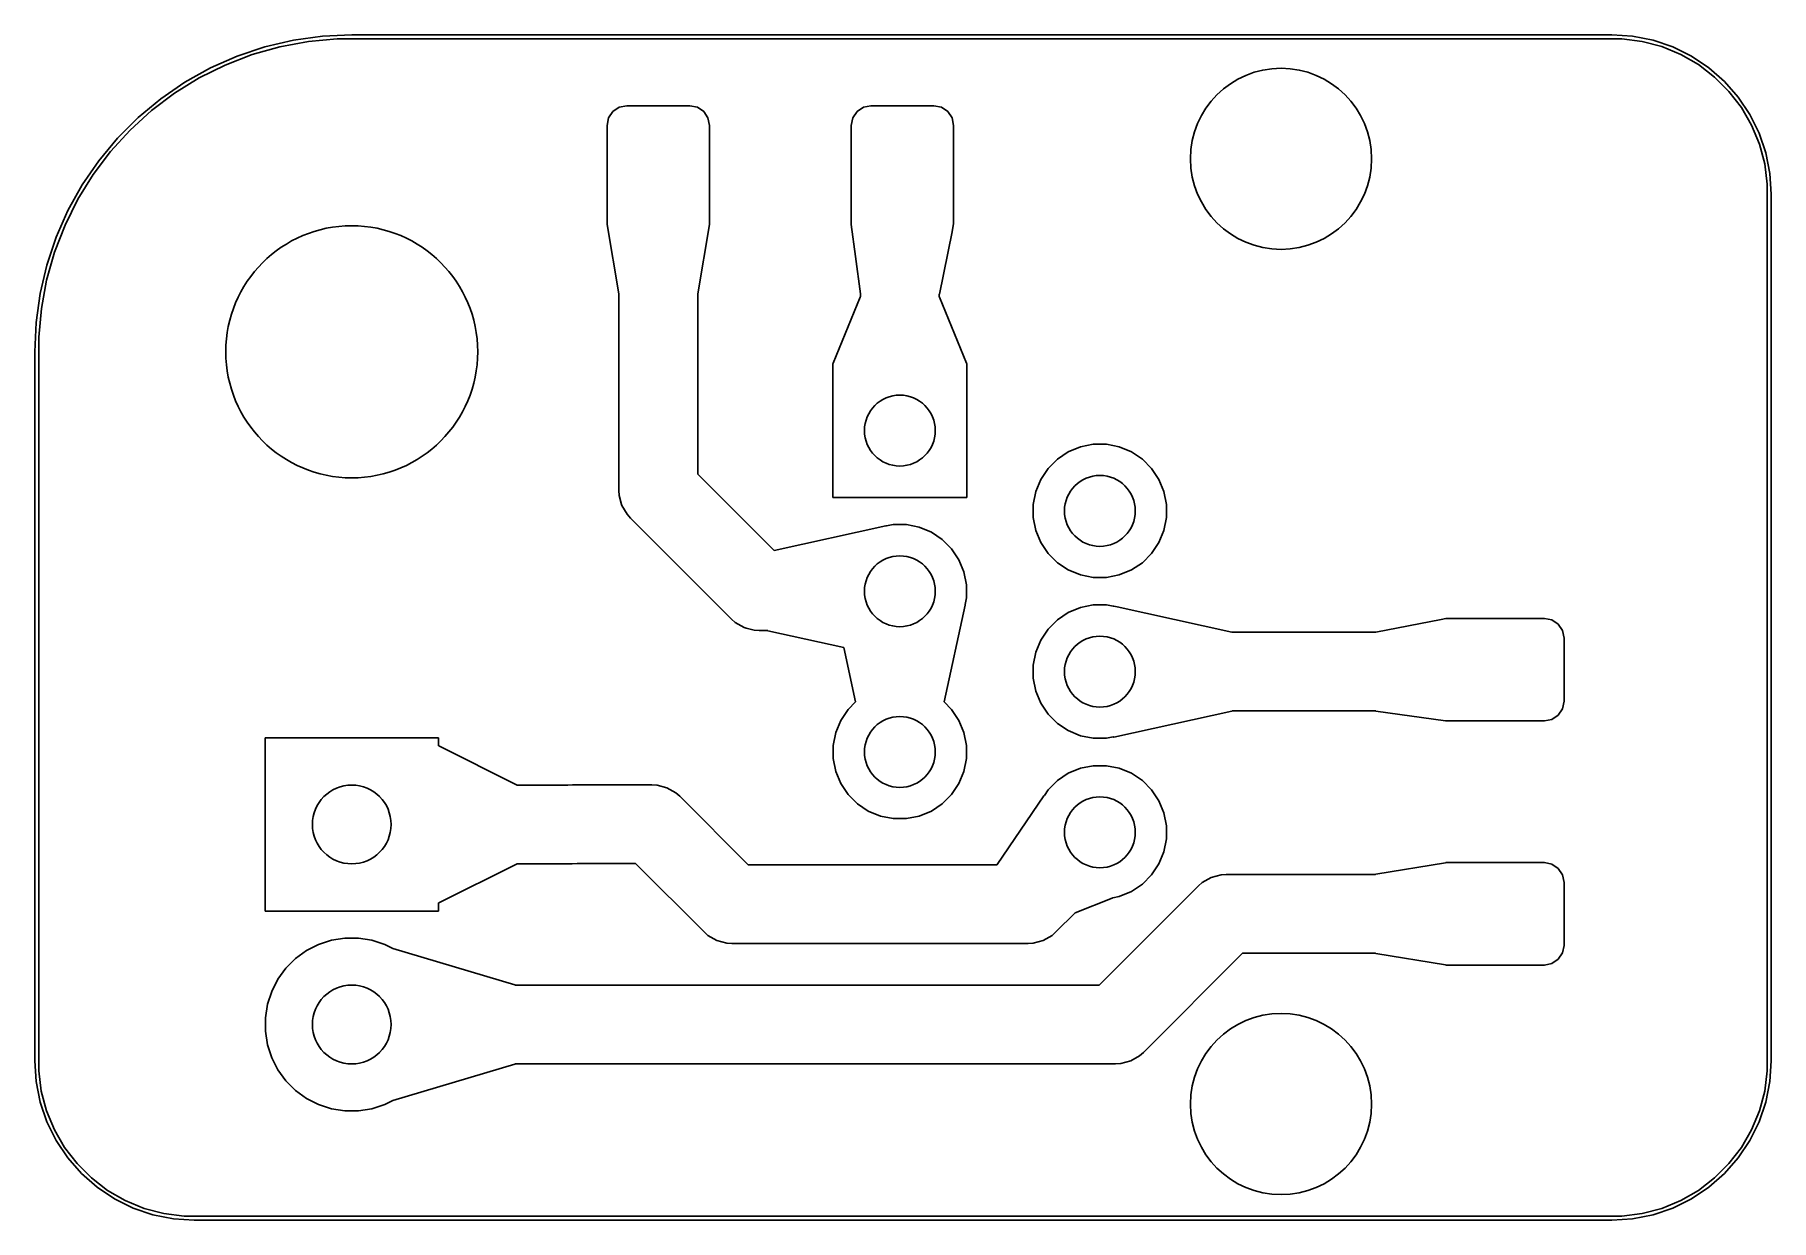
# Model space of a CAD drawing. Extents: x 139 to 161, y -100 to -85.
import ezdxf

# ---------------------------------------------------------------- set-up
doc = ezdxf.new("R2010")
doc.units = 0
doc.layers.add('BLACK', color=7, linetype='CONTINUOUS')

msp = doc.modelspace()

# ---------------------------------------------------------------- linework, layer by layer
at = {"layer": 'BLACK', "linetype": 'CONTINUOUS'}
for p, q in [((141.898506, -85.128652), (142.260408, -85.043533)), ((142.450242, -85.058913), (142.088949, -85.126451)), ((142.260408, -85.043533), (142.62862, -84.99217)), ((142.816225, -85.025), (142.450242, -85.058913)), ((142.62862, -84.99217), (143, -84.975)), ((143, -85.025), (142.816225, -85.025)), ((143, -84.975), (159, -84.975)), ((159, -85.025), (143, -85.025)), ((159, -84.975), (159.264316, -84.992324)), ((159.129448, -85.025), (159, -85.025)), ((159.38613, -85.058793), (159.129448, -85.025)), ((159.264316, -84.992324), (159.524109, -85.044)), ((159.636205, -85.1258), (159.38613, -85.058793)), ((159.524109, -85.044), (159.774934, -85.129144)), ((141.205903, -85.396968), (141.546002, -85.246799)), ((141.73543, -85.227036), (141.392699, -85.35981)), ((141.546002, -85.246799), (141.898506, -85.128652)), ((142.088949, -85.126451), (141.73543, -85.227036)), ((159.875395, -85.224875), (159.636205, -85.1258)), ((159.774934, -85.129144), (160.0125, -85.246299)), ((160.099606, -85.354324), (159.875395, -85.224875)), ((160.0125, -85.246299), (160.232742, -85.393459)), ((141.063681, -85.523642), (140.751183, -85.717132)), ((140.881111, -85.577876), (141.205903, -85.396968)), ((141.392699, -85.35981), (141.063681, -85.523642)), ((160.305002, -85.51193), (160.099606, -85.354324)), ((160.232742, -85.393459), (160.431891, -85.568109)), ((160.48807, -85.694998), (160.305002, -85.51193)), ((140.751183, -85.717132), (140.457871, -85.938631)), ((140.574396, -85.787981), (140.881111, -85.577876)), ((160.431891, -85.568109), (160.606541, -85.767258)), ((160.645676, -85.900394), (160.48807, -85.694998)), ((160.606541, -85.767258), (160.753701, -85.9875)), ((140.457871, -85.938631), (140.186248, -86.186248)), ((140.288375, -86.025489), (140.574396, -85.787981)), ((146.261989, -86.030379), (146.316182, -85.949273)), ((146.316182, -85.949273), (146.397288, -85.89508)), ((146.397288, -85.89508), (146.492959, -85.87605)), ((146.492959, -85.87605), (147.292959, -85.87605)), ((147.292959, -85.87605), (147.38863, -85.89508)), ((147.38863, -85.89508), (147.469736, -85.949273)), ((147.469736, -85.949273), (147.523929, -86.030379)), ((149.361991, -86.030379), (149.416184, -85.949273)), ((149.416184, -85.949273), (149.49729, -85.89508)), ((149.49729, -85.89508), (149.592961, -85.87605)), ((149.592961, -85.87605), (150.392961, -85.87605)), ((150.392961, -85.87605), (150.488632, -85.89508)), ((150.488632, -85.89508), (150.569738, -85.949273)), ((150.569738, -85.949273), (150.623931, -86.030379)), ((160.775125, -86.124605), (160.645676, -85.900394)), ((160.753701, -85.9875), (160.870856, -86.225066)), ((140.186248, -86.186248), (139.938631, -86.457871)), ((140.025489, -86.288375), (140.288375, -86.025489)), ((146.242959, -86.12605), (146.261989, -86.030379)), ((146.242959, -87.37605), (146.242959, -86.12605)), ((147.523929, -86.030379), (147.542959, -86.12605)), ((147.542959, -86.12605), (147.542959, -87.37605)), ((149.342961, -86.12605), (149.361991, -86.030379)), ((149.342961, -87.37605), (149.342961, -86.12605)), ((150.623931, -86.030379), (150.642961, -86.12605)), ((150.642961, -86.12605), (150.642961, -87.37605)), ((160.8742, -86.363795), (160.775125, -86.124605)), ((139.787981, -86.574396), (140.025489, -86.288375)), ((160.870856, -86.225066), (160.956, -86.475891)), ((160.941207, -86.61387), (160.8742, -86.363795)), ((139.577876, -86.881111), (139.787981, -86.574396)), ((139.938631, -86.457871), (139.717132, -86.751183)), ((160.975, -86.870552), (160.941207, -86.61387)), ((160.956, -86.475891), (161.007676, -86.735684)), ((139.717132, -86.751183), (139.523642, -87.063681)), ((160.975, -87), (160.975, -86.870552)), ((161.007676, -86.735684), (161.025, -87)), ((139.523642, -87.063681), (139.35981, -87.392699)), ((139.396968, -87.205903), (139.577876, -86.881111)), ((160.975, -98), (160.975, -87)), ((161.025, -87), (161.025, -98)), ((139.246799, -87.546002), (139.396968, -87.205903)), ((139.35981, -87.392699), (139.227036, -87.73543)), ((146.244076, -87.381668), (146.242959, -87.37605)), ((146.243971, -87.382124), (146.244076, -87.381668)), ((146.391329, -88.266273), (146.243971, -87.382124)), ((147.541946, -87.382126), (147.394589, -88.266273)), ((147.54206, -87.380569), (147.541946, -87.382126)), ((147.542959, -87.37605), (147.54206, -87.380569)), ((149.343952, -87.381035), (149.342961, -87.37605)), ((149.343721, -87.381895), (149.343952, -87.381035)), ((149.39684, -87.790367), (149.343721, -87.381895)), ((150.622773, -87.477397), (150.461908, -88.266687)), ((150.623931, -87.471721), (150.622376, -87.474047)), ((150.622376, -87.474047), (150.622983, -87.475843)), ((150.622983, -87.475843), (150.622773, -87.477397)), ((150.642961, -87.37605), (150.623931, -87.471721)), ((139.227036, -87.73543), (139.126451, -88.088949)), ((139.128652, -87.898506), (139.246799, -87.546002)), ((139.043533, -88.260408), (139.128652, -87.898506)), ((149.458675, -88.265859), (149.39684, -87.790367)), ((139.126451, -88.088949), (139.058913, -88.450242)), ((138.99217, -88.62862), (139.043533, -88.260408)), ((146.392959, -88.26944), (146.391329, -88.266273)), ((146.392959, -90.758959), (146.392959, -88.26944)), ((147.394589, -88.266273), (147.392959, -88.268885)), ((147.392959, -88.268885), (147.392959, -90.551852)), ((149.112966, -89.142796), (149.457017, -88.307245)), ((149.457017, -88.307245), (149.46, -88.304249)), ((149.46, -88.268551), (149.458675, -88.265859)), ((149.46, -88.304249), (149.46, -88.268551)), ((150.461908, -88.266687), (150.46, -88.269513)), ((150.46, -88.269513), (150.46, -88.303245)), ((150.46, -88.303245), (150.460437, -88.303427)), ((150.460437, -88.303427), (150.462983, -88.307245)), ((150.462983, -88.307245), (150.807032, -89.142792)), ((138.975, -89), (138.99217, -88.62862)), ((139.058913, -88.450242), (139.025, -88.816225)), ((139.025, -88.816225), (139.025, -89)), ((138.975, -98), (138.975, -89)), ((139.025, -89), (139.025, -98)), ((149.11, -90.85), (149.11, -89.15)), ((149.11, -89.15), (149.113227, -89.15)), ((149.112086, -89.14724), (149.112966, -89.142796)), ((149.113227, -89.15), (149.112086, -89.14724)), ((150.807032, -89.142792), (150.807017, -89.15)), ((150.807017, -89.15), (150.81, -89.15)), ((150.81, -89.15), (150.81, -90.85)), ((152.253258, -90.206601), (152.416685, -90.174093)), ((152.416685, -90.174093), (152.583315, -90.174093)), ((152.583315, -90.174093), (152.746742, -90.206601)), ((151.842941, -90.480766), (151.960766, -90.362941)), ((151.960766, -90.362941), (152.099313, -90.270367)), ((152.099313, -90.270367), (152.253258, -90.206601)), ((152.746742, -90.206601), (152.900687, -90.270367)), ((152.900687, -90.270367), (153.039234, -90.362941)), ((153.039234, -90.362941), (153.157059, -90.480766)), ((147.392959, -90.551852), (148.362224, -91.521117)), ((151.686601, -90.773258), (151.750367, -90.619313)), ((151.750367, -90.619313), (151.842941, -90.480766)), ((153.157059, -90.480766), (153.249633, -90.619313)), ((153.249633, -90.619313), (153.313399, -90.773258)), ((146.397236, -90.824206), (146.392959, -90.758959)), ((146.397236, -90.824222), (146.397236, -90.824206)), ((146.427371, -90.936685), (146.397236, -90.824222)), ((151.654093, -90.936685), (151.686601, -90.773258)), ((153.313399, -90.773258), (153.345907, -90.936685)), ((146.431019, -90.950301), (146.427371, -90.936685)), ((146.496282, -91.06334), (146.431019, -90.950301)), ((146.496297, -91.063355), (146.496282, -91.06334)), ((146.539406, -91.112512), (146.496297, -91.063355)), ((150.81, -90.85), (149.11, -90.85)), ((151.654093, -91.103315), (151.654093, -90.936685)), ((153.345907, -90.936685), (153.345907, -91.103315)), ((147.820447, -92.393554), (146.539406, -91.112512)), ((148.362224, -91.521117), (149.782527, -91.208893)), ((149.782527, -91.208893), (149.791343, -91.210464)), ((149.791343, -91.210464), (149.791713, -91.210995)), ((149.791713, -91.210995), (149.876685, -91.194093)), ((149.876685, -91.194093), (150.043315, -91.194093)), ((150.043315, -91.194093), (150.206742, -91.226601)), ((150.206742, -91.226601), (150.360687, -91.290367)), ((151.686601, -91.266742), (151.654093, -91.103315)), ((151.750367, -91.420687), (151.686601, -91.266742)), ((153.313399, -91.266742), (153.249633, -91.420687)), ((153.345907, -91.103315), (153.313399, -91.266742)), ((150.360687, -91.290367), (150.499234, -91.382941)), ((150.499234, -91.382941), (150.617059, -91.500766)), ((150.617059, -91.500766), (150.709633, -91.639313)), ((151.842941, -91.559234), (151.750367, -91.420687)), ((153.249633, -91.420687), (153.157059, -91.559234)), ((150.709633, -91.639313), (150.773399, -91.793258)), ((151.960766, -91.677059), (151.842941, -91.559234)), ((152.099313, -91.769633), (151.960766, -91.677059)), ((153.039234, -91.677059), (152.900687, -91.769633)), ((153.157059, -91.559234), (153.039234, -91.677059)), ((150.773399, -91.793258), (150.805907, -91.956685)), ((152.253258, -91.833399), (152.099313, -91.769633)), ((152.416685, -91.865907), (152.253258, -91.833399)), ((152.583315, -91.865907), (152.416685, -91.865907)), ((152.746742, -91.833399), (152.583315, -91.865907)), ((152.900687, -91.769633), (152.746742, -91.833399)), ((150.805907, -92.123315), (150.78902, -92.208206)), ((150.805907, -91.956685), (150.805907, -92.123315)), ((150.791106, -92.217472), (150.521265, -93.444972)), ((150.78902, -92.208206), (150.789415, -92.208471)), ((150.789415, -92.208471), (150.791152, -92.217256)), ((150.791152, -92.217256), (150.791106, -92.217472)), ((151.960766, -92.402941), (152.099313, -92.310367)), ((152.099313, -92.310367), (152.253258, -92.246601)), ((152.253258, -92.246601), (152.416685, -92.214093)), ((152.416685, -92.214093), (152.583315, -92.214093)), ((152.583315, -92.214093), (152.668206, -92.230979)), ((152.668206, -92.230979), (152.668471, -92.230584)), ((152.668471, -92.230584), (152.677256, -92.228847)), ((152.677256, -92.228847), (152.677472, -92.228893)), ((152.677472, -92.228893), (152.719009, -92.238024)), ((152.719009, -92.238024), (154.174479, -92.55798)), ((156.833144, -92.397294), (156.894362, -92.385118)), ((156.894362, -92.385118), (158.144362, -92.385118)), ((158.144362, -92.385118), (158.240033, -92.404148)), ((147.869611, -92.436669), (147.820447, -92.393554)), ((147.869619, -92.436677), (147.869611, -92.436669)), ((147.982658, -92.50194), (147.869619, -92.436677)), ((148.009301, -92.509079), (147.982658, -92.50194)), ((148.108737, -92.535723), (148.009301, -92.509079)), ((148.108752, -92.535723), (148.108737, -92.535723)), ((148.174, -92.54), (148.108752, -92.535723)), ((148.282627, -92.54), (148.174, -92.54)), ((148.285521, -92.542019), (148.282627, -92.54)), ((149.246686, -92.753312), (148.285521, -92.542019)), ((151.750367, -92.659313), (151.842941, -92.520766)), ((151.842941, -92.520766), (151.960766, -92.402941)), ((154.174479, -92.55798), (154.177375, -92.56)), ((154.177375, -92.56), (156.000376, -92.56)), ((156.000376, -92.56), (156.003833, -92.558162)), ((156.003833, -92.558162), (156.833071, -92.39728)), ((156.833071, -92.39728), (156.833144, -92.397294)), ((158.240033, -92.404148), (158.321139, -92.458341)), ((158.321139, -92.458341), (158.375332, -92.539447)), ((158.375332, -92.539447), (158.394362, -92.635118)), ((149.398734, -93.444972), (149.246686, -92.753312)), ((151.654093, -92.976685), (151.686601, -92.813258)), ((151.686601, -92.813258), (151.750367, -92.659313)), ((158.394362, -92.635118), (158.394362, -93.435118)), ((151.654093, -93.143315), (151.654093, -92.976685)), ((151.686601, -93.306742), (151.654093, -93.143315)), ((149.302941, -93.540766), (149.398734, -93.444972)), ((150.521265, -93.444972), (150.617059, -93.540766)), ((151.750367, -93.460687), (151.686601, -93.306742)), ((151.842941, -93.599234), (151.750367, -93.460687)), ((158.394362, -93.435118), (158.375332, -93.530789)), ((149.146601, -93.833258), (149.210367, -93.679313)), ((149.210367, -93.679313), (149.302941, -93.540766)), ((150.617059, -93.540766), (150.709633, -93.679313)), ((150.709633, -93.679313), (150.773399, -93.833258)), ((151.960766, -93.717059), (151.842941, -93.599234)), ((154.174479, -93.562019), (152.677472, -93.891106)), ((154.178167, -93.56), (154.174479, -93.562019)), ((156.002063, -93.56), (154.178167, -93.56)), ((156.004451, -93.561402), (156.002063, -93.56)), ((156.888459, -93.684297), (156.004451, -93.561402)), ((156.89029, -93.684406), (156.888459, -93.684297)), ((156.890444, -93.684338), (156.89029, -93.684406)), ((156.894362, -93.685118), (156.890444, -93.684338)), ((158.144362, -93.685118), (156.894362, -93.685118)), ((158.240033, -93.666088), (158.144362, -93.685118)), ((158.321139, -93.611895), (158.240033, -93.666088)), ((158.375332, -93.530789), (158.321139, -93.611895)), ((141.9, -96.1), (141.9, -93.9)), ((141.9, -93.9), (144.1, -93.9)), ((144.1, -93.9), (144.1, -94.003256)), ((149.114093, -93.996685), (149.146601, -93.833258)), ((150.773399, -93.833258), (150.805907, -93.996685)), ((152.099313, -93.809633), (151.960766, -93.717059)), ((152.253258, -93.873399), (152.099313, -93.809633)), ((152.416685, -93.905907), (152.253258, -93.873399)), ((152.583315, -93.905907), (152.416685, -93.905907)), ((152.668286, -93.889004), (152.583315, -93.905907)), ((152.668656, -93.889535), (152.668286, -93.889004)), ((152.677472, -93.891106), (152.668656, -93.889535)), ((144.1, -94.003256), (144.102496, -94.002361)), ((144.102496, -94.002361), (144.107166, -94.003583)), ((144.107166, -94.003583), (145.093532, -94.496766)), ((149.114093, -94.163315), (149.114093, -93.996685)), ((150.805907, -93.996685), (150.805907, -94.163315)), ((149.146601, -94.326742), (149.114093, -94.163315)), ((149.210367, -94.480687), (149.146601, -94.326742)), ((150.773399, -94.326742), (150.709633, -94.480687)), ((150.805907, -94.163315), (150.773399, -94.326742)), ((151.960766, -94.442941), (152.099313, -94.350367)), ((152.099313, -94.350367), (152.253258, -94.286601)), ((152.253258, -94.286601), (152.416685, -94.254093)), ((152.416685, -94.254093), (152.583315, -94.254093)), ((152.583315, -94.254093), (152.746742, -94.286601)), ((152.746742, -94.286601), (152.900687, -94.350367)), ((152.900687, -94.350367), (153.039234, -94.442941)), ((145.093532, -94.496766), (145.096337, -94.5)), ((145.096337, -94.5), (145.742978, -94.5)), ((145.742978, -94.5), (145.804, -94.496)), ((145.804, -94.496), (146.812, -94.496)), ((146.812, -94.496), (146.877248, -94.500277)), ((146.877248, -94.500277), (146.877263, -94.500277)), ((146.877263, -94.500277), (147.003342, -94.53406)), ((147.003342, -94.53406), (147.116381, -94.599323)), ((149.302941, -94.619234), (149.210367, -94.480687)), ((150.709633, -94.480687), (150.617059, -94.619234)), ((151.794942, -94.632601), (151.842941, -94.560766)), ((151.842941, -94.560766), (151.960766, -94.442941)), ((153.039234, -94.442941), (153.157059, -94.560766)), ((153.157059, -94.560766), (153.249633, -94.699313)), ((147.116381, -94.599323), (147.116396, -94.599338)), ((147.116396, -94.599338), (147.165553, -94.642447)), ((147.165553, -94.642447), (148.035106, -95.512)), ((149.420766, -94.737059), (149.302941, -94.619234)), ((149.559313, -94.829633), (149.420766, -94.737059)), ((150.499234, -94.737059), (150.360687, -94.829633)), ((150.617059, -94.619234), (150.499234, -94.737059)), ((151.196109, -95.509027), (151.786736, -94.637379)), ((151.786736, -94.637379), (151.794212, -94.632454)), ((151.794212, -94.632454), (151.794942, -94.632601)), ((153.249633, -94.699313), (153.313399, -94.853258)), ((149.713258, -94.893399), (149.559313, -94.829633)), ((149.876685, -94.925907), (149.713258, -94.893399)), ((150.043315, -94.925907), (149.876685, -94.925907)), ((150.206742, -94.893399), (150.043315, -94.925907)), ((150.360687, -94.829633), (150.206742, -94.893399)), ((153.313399, -94.853258), (153.345907, -95.016685)), ((153.345907, -95.016685), (153.345907, -95.183315)), ((153.345907, -95.183315), (153.313399, -95.346742)), ((153.313399, -95.346742), (153.249633, -95.500687)), ((145.093532, -95.503234), (144.107166, -95.996416)), ((145.096573, -95.501042), (145.093532, -95.503234)), ((145.097005, -95.5), (145.096573, -95.501042)), ((145.8, -95.5), (145.097005, -95.5)), ((145.861022, -95.496), (145.8, -95.5)), ((146.604894, -95.496), (145.861022, -95.496)), ((147.474447, -96.365553), (146.604894, -95.496)), ((148.035106, -95.512), (151.195197, -95.512)), ((151.195197, -95.512), (151.196109, -95.509027)), ((153.157059, -95.639234), (153.039234, -95.757059)), ((153.249633, -95.500687), (153.157059, -95.639234)), ((153.800499, -95.738443), (153.913538, -95.67318)), ((153.913538, -95.67318), (154.039617, -95.639397)), ((154.039617, -95.639397), (154.039632, -95.639397)), ((154.039632, -95.639397), (154.10488, -95.63512)), ((154.10488, -95.63512), (156.000971, -95.63512)), ((156.000971, -95.63512), (156.004137, -95.63349)), ((156.004137, -95.63349), (156.888287, -95.486132)), ((156.888287, -95.486132), (156.888743, -95.486237)), ((156.888743, -95.486237), (156.894362, -95.48512)), ((156.894362, -95.48512), (158.144362, -95.48512)), ((158.144362, -95.48512), (158.240033, -95.50415)), ((158.240033, -95.50415), (158.321139, -95.558343)), ((158.321139, -95.558343), (158.375332, -95.639449)), ((158.375332, -95.639449), (158.394362, -95.73512)), ((152.492894, -97.04), (153.751326, -95.781567)), ((152.746742, -95.913399), (152.662725, -95.930111)), ((152.900687, -95.849633), (152.746742, -95.913399)), ((153.039234, -95.757059), (152.900687, -95.849633)), ((153.751326, -95.781567), (153.80049, -95.738451)), ((153.80049, -95.738451), (153.800499, -95.738443)), ((158.394362, -95.73512), (158.394362, -96.53512)), ((144.1, -96.1), (141.9, -96.1)), ((144.107166, -95.996416), (144.1, -95.996925)), ((144.1, -95.996925), (144.1, -96.1)), ((152.184166, -96.12294), (151.941553, -96.365553)), ((152.656733, -95.93724), (152.184166, -96.12294)), ((152.662175, -95.932862), (152.656733, -95.93724)), ((152.662725, -95.930111), (152.662175, -95.932862)), ((142.425252, -96.602096), (142.579048, -96.523733)), ((142.579048, -96.523733), (142.74321, -96.470393)), ((142.74321, -96.470393), (142.913695, -96.443391)), ((142.913695, -96.443391), (143.086305, -96.443391)), ((143.086305, -96.443391), (143.25679, -96.470393)), ((143.25679, -96.470393), (143.420952, -96.523733)), ((143.420952, -96.523733), (143.520725, -96.574569)), ((143.520725, -96.574569), (145.070513, -97.037505)), ((147.523603, -96.408661), (147.474447, -96.365553)), ((147.523619, -96.408677), (147.523603, -96.408661)), ((147.636658, -96.47394), (147.523619, -96.408677)), ((147.762737, -96.507723), (147.636658, -96.47394)), ((147.762752, -96.507723), (147.762737, -96.507723)), ((147.828, -96.512), (147.762752, -96.507723)), ((151.588, -96.512), (147.828, -96.512)), ((151.653248, -96.507723), (151.588, -96.512)), ((151.653263, -96.507723), (151.653248, -96.507723)), ((151.779342, -96.47394), (151.653263, -96.507723)), ((151.892381, -96.408677), (151.779342, -96.47394)), ((151.892396, -96.408661), (151.892381, -96.408677)), ((151.941553, -96.365553), (151.892396, -96.408661)), ((158.394362, -96.53512), (158.375332, -96.630791)), ((142.163553, -96.825607), (142.285607, -96.703553)), ((142.285607, -96.703553), (142.425252, -96.602096)), ((154.311987, -96.63512), (153.053553, -97.893553)), ((156.001528, -96.63512), (154.311987, -96.63512)), ((156.004139, -96.636749), (156.001528, -96.63512)), ((156.888285, -96.784107), (156.004139, -96.636749)), ((156.889843, -96.784221), (156.888285, -96.784107)), ((156.894362, -96.78512), (156.889843, -96.784221)), ((158.144362, -96.78512), (156.894362, -96.78512)), ((158.240033, -96.76609), (158.144362, -96.78512)), ((158.321139, -96.711897), (158.240033, -96.76609)), ((158.375332, -96.630791), (158.321139, -96.711897)), ((141.983733, -97.119048), (142.062096, -96.965252)), ((142.062096, -96.965252), (142.163553, -96.825607)), ((141.930393, -97.28321), (141.983733, -97.119048)), ((145.070513, -97.037505), (145.073579, -97.04)), ((145.073579, -97.04), (152.492894, -97.04)), ((141.903391, -97.453695), (141.930393, -97.28321)), ((141.903391, -97.626305), (141.903391, -97.453695)), ((141.930393, -97.79679), (141.903391, -97.626305)), ((141.983733, -97.960952), (141.930393, -97.79679)), ((153.053553, -97.893553), (153.004396, -97.936661)), ((138.992324, -98.264316), (138.975, -98)), ((139.025, -98), (139.025, -98.129448)), ((142.062096, -98.114748), (141.983733, -97.960952)), ((142.163553, -98.254393), (142.062096, -98.114748)), ((145.070513, -98.042494), (143.520727, -98.505429)), ((145.074693, -98.04), (145.070513, -98.042494)), ((152.7, -98.04), (145.074693, -98.04)), ((152.765248, -98.035723), (152.7, -98.04)), ((152.765263, -98.035723), (152.765248, -98.035723)), ((152.891342, -98.00194), (152.765263, -98.035723)), ((153.004381, -97.936677), (152.891342, -98.00194)), ((153.004396, -97.936661), (153.004381, -97.936677)), ((160.975, -98.129448), (160.975, -98)), ((161.025, -98), (161.007676, -98.264316)), ((139.044, -98.524109), (138.992324, -98.264316)), ((139.025, -98.129448), (139.058793, -98.38613)), ((142.285607, -98.376447), (142.163553, -98.254393)), ((160.941207, -98.38613), (160.975, -98.129448)), ((161.007676, -98.264316), (160.956, -98.524109)), ((139.129144, -98.774934), (139.044, -98.524109)), ((139.058793, -98.38613), (139.1258, -98.636205)), ((142.425252, -98.477904), (142.285607, -98.376447)), ((142.579048, -98.556267), (142.425252, -98.477904)), ((142.74321, -98.609607), (142.579048, -98.556267)), ((143.420952, -98.556267), (143.25679, -98.609607)), ((143.520727, -98.505429), (143.420952, -98.556267)), ((160.956, -98.524109), (160.870856, -98.774934)), ((160.8742, -98.636205), (160.941207, -98.38613)), ((139.1258, -98.636205), (139.224875, -98.875395)), ((139.246299, -99.0125), (139.129144, -98.774934)), ((142.913695, -98.636609), (142.74321, -98.609607)), ((143.086305, -98.636609), (142.913695, -98.636609)), ((143.25679, -98.609607), (143.086305, -98.636609)), ((160.870856, -98.774934), (160.753701, -99.0125)), ((160.775125, -98.875395), (160.8742, -98.636205)), ((139.224875, -98.875395), (139.354324, -99.099606)), ((160.645676, -99.099606), (160.775125, -98.875395)), ((139.393459, -99.232742), (139.246299, -99.0125)), ((139.354324, -99.099606), (139.51193, -99.305002)), ((160.48807, -99.305002), (160.645676, -99.099606)), ((160.753701, -99.0125), (160.606541, -99.232742)), ((139.568109, -99.431891), (139.393459, -99.232742)), ((139.51193, -99.305002), (139.694998, -99.48807)), ((139.767258, -99.606541), (139.568109, -99.431891)), ((160.431891, -99.431891), (160.232742, -99.606541)), ((160.305002, -99.48807), (160.48807, -99.305002)), ((160.606541, -99.232742), (160.431891, -99.431891)), ((139.694998, -99.48807), (139.900394, -99.645676)), ((139.9875, -99.753701), (139.767258, -99.606541)), ((139.900394, -99.645676), (140.124605, -99.775125)), ((159.875395, -99.775125), (160.099606, -99.645676)), ((160.232742, -99.606541), (160.0125, -99.753701)), ((160.099606, -99.645676), (160.305002, -99.48807)), ((140.225066, -99.870856), (139.9875, -99.753701)), ((140.124605, -99.775125), (140.363795, -99.8742)), ((140.475891, -99.956), (140.225066, -99.870856)), ((140.363795, -99.8742), (140.61387, -99.941207)), ((159.38613, -99.941207), (159.636205, -99.8742)), ((159.774934, -99.870856), (159.524109, -99.956)), ((159.636205, -99.8742), (159.875395, -99.775125)), ((160.0125, -99.753701), (159.774934, -99.870856)), ((140.735684, -100.007676), (140.475891, -99.956)), ((140.61387, -99.941207), (140.870552, -99.975)), ((141, -100.025), (140.735684, -100.007676)), ((140.870552, -99.975), (141, -99.975)), ((141, -99.975), (159, -99.975)), ((159, -100.025), (141, -100.025)), ((159, -99.975), (159.129448, -99.975)), ((159.264316, -100.007676), (159, -100.025)), ((159.129448, -99.975), (159.38613, -99.941207)), ((159.524109, -99.956), (159.264316, -100.007676))]:
    msp.add_line(p, q, dxfattribs=at)
at = {"layer": 'BLACK'}
for centre, radius in [((154.8, -86.55), 1.15), ((154.8, -86.55), 1.15), ((143, -89), 1.6), ((143, -89), 1.6), ((149.96, -90), 0.45), ((149.96, -90), 0.45), ((152.5, -91.02), 0.45), ((152.5, -91.02), 0.45), ((149.96, -92.04), 0.45), ((149.96, -92.04), 0.45), ((152.5, -93.06), 0.45), ((152.5, -93.06), 0.45), ((149.96, -94.08), 0.45), ((149.96, -94.08), 0.45), ((143, -95), 0.5), ((143, -95), 0.5), ((152.5, -95.1), 0.45), ((152.5, -95.1), 0.45), ((143, -97.54), 0.5), ((143, -97.54), 0.5), ((154.8, -98.55), 1.15), ((154.8, -98.55), 1.15)]:
    msp.add_circle(centre, radius, dxfattribs=at)
at = {"layer": 'WHITE'}
for centre, radius in [((154.8, -86.55), 1.149999), ((143, -89), 1.599999), ((149.96, -90), 0.45), ((152.5, -91.02), 0.45), ((149.96, -92.04), 0.45), ((152.5, -93.06), 0.45), ((149.96, -94.08), 0.45), ((143, -95), 0.5), ((152.5, -95.1), 0.45), ((143, -97.54), 0.5), ((154.8, -98.55), 1.149999)]:
    msp.add_circle(centre, radius, dxfattribs=at)

doc.saveas('drawing.dxf')
